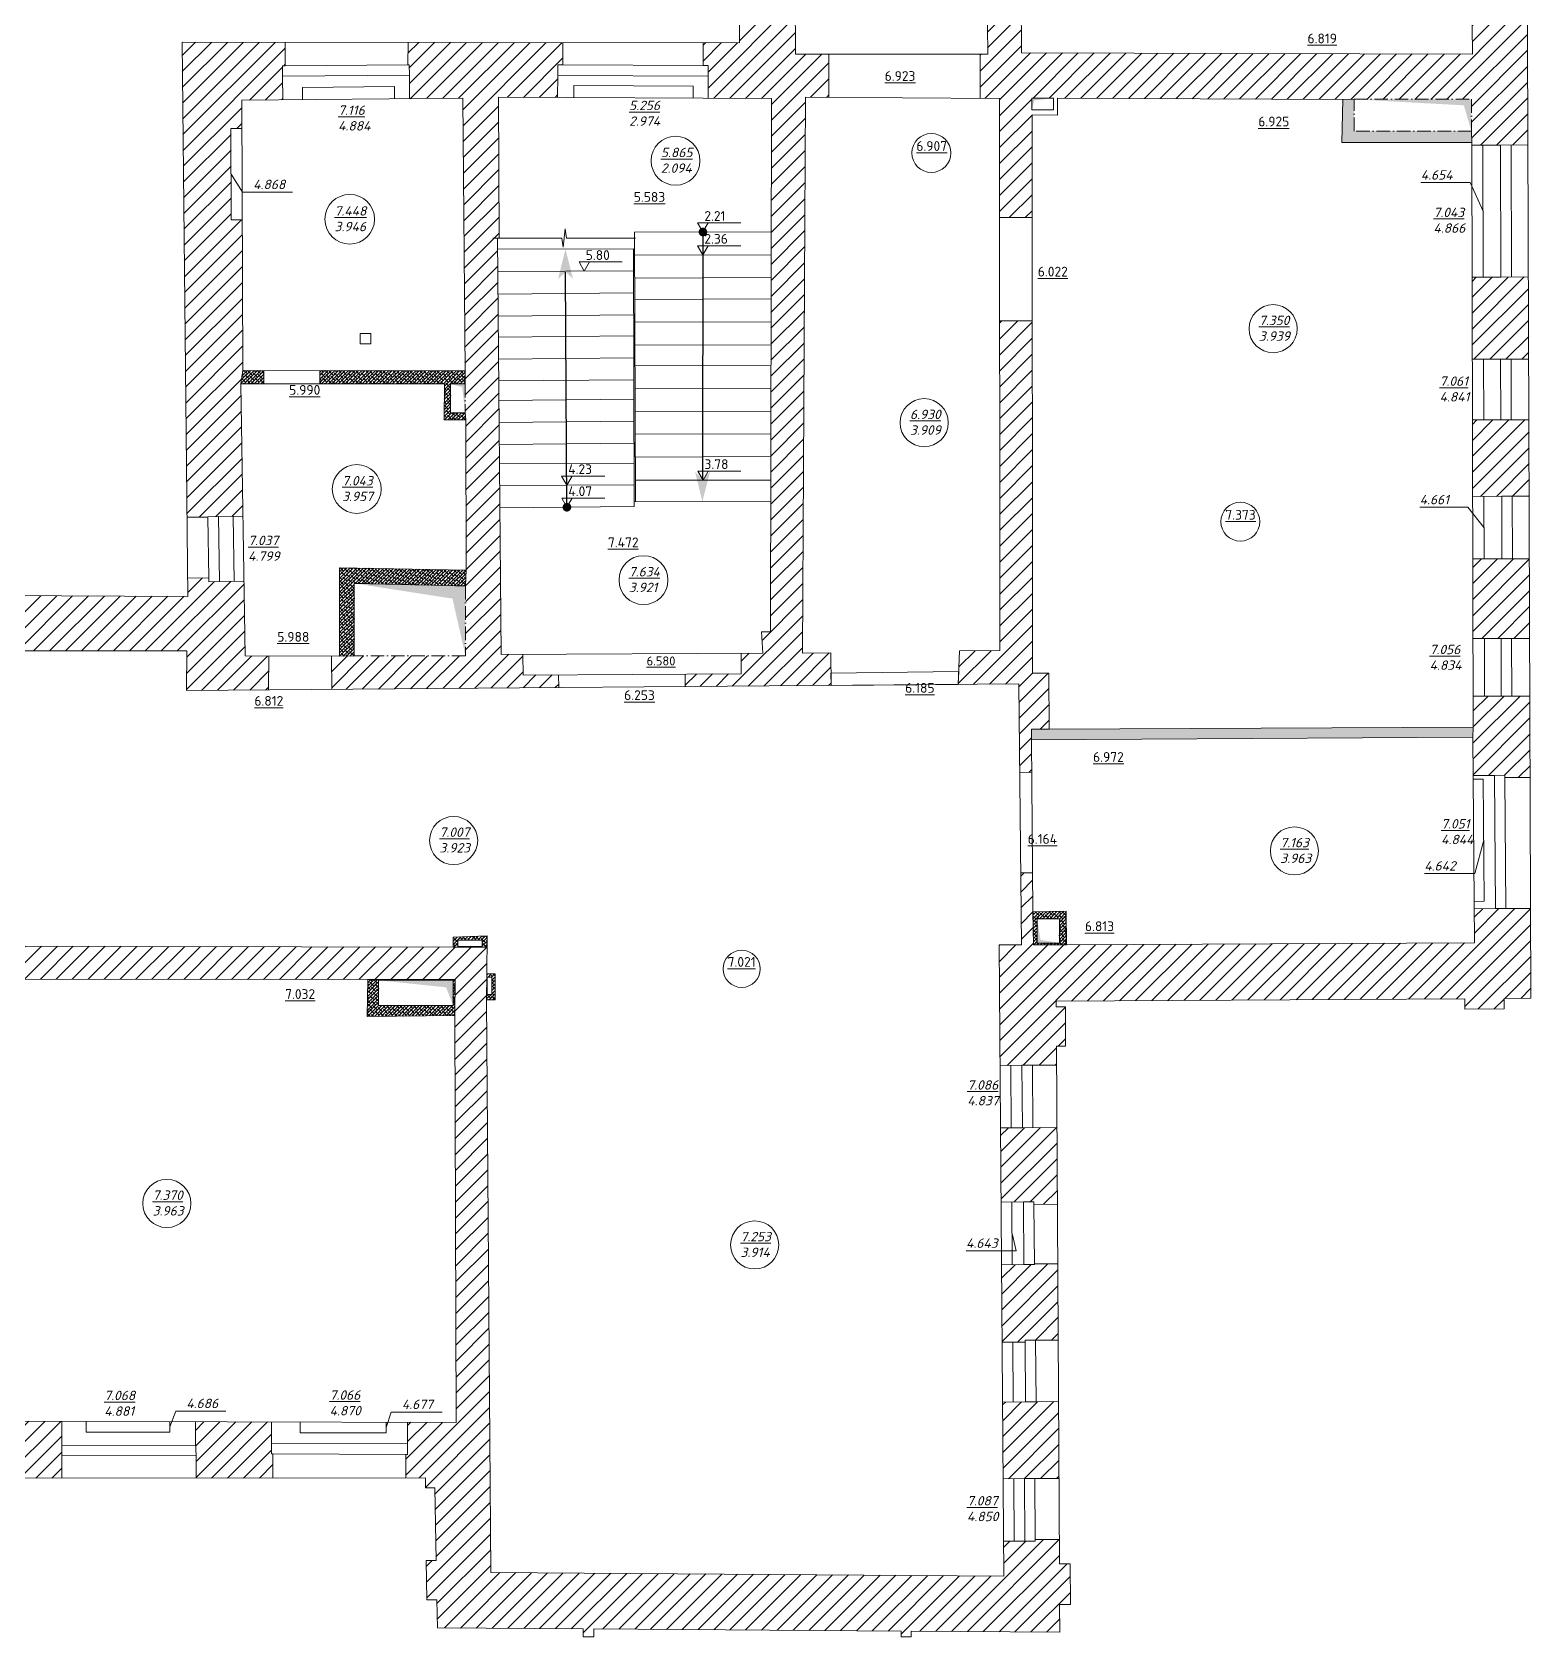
# Model space of a CAD drawing. Header units: millimetres. Extents: x 907727 to 970635, y 1625749 to 1672009.
# Drawn here: x 950705 to 970635, y 1627936 to 1649275 of the extents above; entities that cross this region are included whole.
import ezdxf

# ---------------------------------------------------------------- set-up
doc = ezdxf.new("R2010")
doc.units = ezdxf.units.MM
doc.linetypes.add('ACAD_ISO10W100', pattern=[18, 12, -3, 0, -3])
doc.layers.add('Дренаж', color=160, linetype='Continuous', lineweight=20)
for name, color, linetype in [('Контур', 7, 'Continuous'), ('Отметки', 7, 'Continuous'), ('Рама', 121, 'Continuous'), ('Штриховка', 252, 'Continuous')]:
    doc.layers.add(name, color=color, linetype=linetype)
doc.styles.add('CIFRY', font='ROMANT.shx', dxfattribs={"oblique": 15, "height": 125})
doc.styles.add('ISOCPEUR', font='isocpeur.ttf', dxfattribs={"width": 0.95})
doc.dimstyles.new('GENPLAN_isoc', dxfattribs={"dimscale": 0.1, "dimtxt": 1.3, "dimasz": 0.3, "dimexe": 0.4, "dimexo": 0, "dimgap": 0.4, "dimtad": 1, "dimdec": 0, "dimlfac": 1000, "dimzin": 0, "dimtxsty": 'ISOCPEUR', "dimblk1": 'OBLIQUE', "dimblk2": 'OBLIQUE', "dimsah": 1, "dimcen": -1, "dimaunit": 1, "dimadec": 3, "dimazin": 0, "dimtfac": 0.75, "dimtdec": 0, "dimtix": 1, "dimtmove": 1, "dimatfit": 3, "dimldrblk": 'NONE', "dimfxl": 1, "dimtvp": 0.6, "dimarcsym": 0})
pattern_1 = [(45, (-1078.652, -1034.774), (-22.4506403, 22.4506403), []), (135, (-1078.652, -1034.774), (-67.3519209, 22.4506403), [79.375, -47.625])]

# ---------------------------------------------------------------- blocks, each defined once
blk = doc.blocks.new('S1')
at = {"color": 0, "const_width": 0.75}
blk.add_lwpolyline([(-0.375, 0, 1), (0.375, 0, 1)], format="xyb", close=True, dxfattribs=at)
blk = doc.blocks.new('*U1529')
at = {"layer": 'Штриховка'}
blk.add_lwpolyline([(0, 0), (-2.737, -1.811)], dxfattribs=at)
blk.add_solid([(-2.991, -1.979), (-2.606, -1.844), (-2.715, -1.679), (-2.737, -1.811)], dxfattribs=at)
at = {"layer": 'Штриховка', "xscale": 0.07662220042706862, "yscale": 0.07662220042706862, "zscale": 0.07662220042706862, "rotation": 2.046582592520523}
blk.add_blockref('S1', (0, 0), dxfattribs=at)
blk = doc.blocks.new('*U1530')
at = {"layer": 'Штриховка'}
blk.add_lwpolyline([(0, 0), (2.595, 1.746)], dxfattribs=at)
blk.add_solid([(2.848, 1.916), (2.465, 1.778), (2.575, 1.614), (2.595, 1.746)], dxfattribs=at)
at = {"layer": 'Штриховка', "xscale": 0.0766222004270686, "yscale": 0.0766222004270686, "zscale": 0.0766222004270686, "rotation": 182.4819674678199}
blk.add_blockref('S1', (0, 0), dxfattribs=at)
blk = doc.blocks.new('_Oblique')
at = {"color": 0, "linetype": 'ByBlock', "lineweight": -2}
blk.add_line((-0.5, -0.5), (0.5, 0.5), dxfattribs=at)
blk = doc.blocks.new('2этаж')
at = {"lineweight": 5, "ltscale": 0.03, "true_color": 0xed1f24, "transparency": 33554610}
h = blk.add_hatch(dxfattribs=at)
h.set_pattern_fill('ANSI38', color=240, scale=10)
h.set_pattern_definition(pattern_1)
h.paths.add_polyline_path([(968790, 1638996), (963151, 1638972), (962914, 1638970), (962914, 1638830), (968785, 1638863)])
h.paths.add_polyline_path([(968764, 1646923), (967205, 1646923), (967205, 1647346), (967057, 1647345), (967043, 1646774), (968768, 1646772)])
h = blk.add_hatch(dxfattribs=at)
h.set_pattern_fill('ANSI38', color=240, scale=10)
h.set_pattern_definition(pattern_1)
h.paths.add_polyline_path([(952709, 1643742), (952427, 1643742), (952403, 1643564), (952709, 1643564)])
h.paths.add_polyline_path([(953451, 1643562), (953451, 1643740), (955383, 1643736), (955385, 1643561), (955191, 1643561), (955191, 1643179), (955385, 1643179), (955392, 1643085), (955107, 1643086), (955108, 1643564)])
h = blk.add_hatch(dxfattribs=at)
h.set_pattern_fill('ANSI38', color=240, scale=10)
edge = h.paths.add_edge_path()
edge.add_line((953908, 1639944), (953716, 1639940))
edge.add_line((953716, 1639940), (953714, 1641118))
edge.add_line((953714, 1641118), (955396, 1641084))
edge.add_line((955396, 1641084), (955389, 1640875))
edge.add_line((955389, 1640875), (953908, 1640910))
edge.add_line((953908, 1640910), (953908, 1639944))
edge.add_line((953908, 1639944), (953716, 1639940))
h = blk.add_hatch(dxfattribs=at)
h.set_pattern_fill('ANSI38', color=240, scale=10)
h.paths.add_polyline_path([(960248, 1639716), (960250, 1639552), (961940, 1639565), (961947, 1639739)], flags=17)
edge = h.paths.add_edge_path()
edge.add_line((960250, 1639552), (960248, 1639716))
edge.add_line((960248, 1639716), (961947, 1639739))
edge.add_line((961947, 1639739), (961940, 1639565))
edge.add_line((961940, 1639565), (960250, 1639552))
edge.add_line((960250, 1639552), (961940, 1639565))
h.paths.add_polyline_path([(961204, 1639422), (961646, 1639422), (961646, 1639617), (961204, 1639617)], flags=9)
h = blk.add_hatch(dxfattribs=at)
h.set_pattern_fill('ANSI38', color=240, scale=10)
h.paths.add_polyline_path([(962942, 1636104), (963378, 1636104), (963378, 1636551), (962934, 1636540)])
h.paths.add_polyline_path([(963286, 1636127), (963286, 1636451), (962991, 1636451), (962991, 1636127)], flags=16)
h = blk.add_hatch(dxfattribs=at)
h.set_pattern_fill('ANSI38', color=240, scale=10)
h.paths.add_polyline_path([(955224, 1636072), (955675, 1636073), (955677, 1636221), (955224, 1636205)])
h.paths.add_polyline_path([(955289, 1636165), (955611, 1636165), (955611, 1636082), (955289, 1636082)], flags=16)
h = blk.add_hatch(dxfattribs=at)
h.set_pattern_fill('ANSI38', color=240, scale=10)
h.paths.add_polyline_path([(955782, 1635717), (955671, 1635716), (955669, 1635373), (955782, 1635374)])
h.paths.add_polyline_path([(955738, 1635675), (955738, 1635443), (955676, 1635443), (955676, 1635675)], flags=16)
h = blk.add_hatch(dxfattribs=at)
h.set_pattern_fill('ANSI38', color=240, scale=10)
h.paths.add_polyline_path([(954083, 1635149), (955248, 1635165), (955251, 1635641), (954090, 1635641)])
h.paths.add_polyline_path([(955225, 1635295), (955225, 1635632), (954234, 1635632), (954234, 1635295)], flags=16)
at = {"layer": 'Штриховка', "lineweight": 5, "ltscale": 0.03}
h = blk.add_hatch(dxfattribs=at)
h.set_pattern_fill('_USER', color=256, scale=150, angle=45, pattern_type=0)
h.set_pattern_definition([(45, (-1078.65, -1034.77), (-106.066017, 106.066017), [])])
h.paths.add_polyline_path([(939000, 1636113), (937333, 1636117), (932016, 1636128), (932016, 1635685), (932711, 1635683), (933075, 1635681), (938179, 1635670), (938322, 1635668), (938999, 1635668)])
h.paths.add_polyline_path([(938909, 1629794), (938319, 1629795), (938182, 1629787), (937526, 1629789), (937524, 1629024), (937930, 1629023), (937930, 1628898), (938463, 1628897), (938463, 1629021), (938907, 1629020)])
h.paths.add_polyline_path([(962746, 1655934), (962736, 1656078), (962727, 1657400), (962258, 1657396), (962279, 1654317), (962310, 1650683), (962768, 1650687)])
h.paths.add_polyline_path([(969476, 1656429), (969473, 1657383), (969095, 1657382), (969095, 1657382), (968721, 1657380), (968725, 1656039), (968725, 1655907), (968732, 1654867), (969102, 1654869), (969482, 1654871)])
h.paths.add_polyline_path([(962925, 1644401), (962492, 1644401), (962494, 1640015), (961958, 1640014), (961940, 1639565), (962746, 1639572), (962759, 1638395), (962918, 1638397), (962914, 1638830), (962914, 1638970), (963151, 1638972), (963144, 1639714), (962928, 1639714)])
h.paths.add_polyline_path([(969542, 1639412), (969161, 1639411), (968789, 1639410), (968790, 1638996), (968785, 1638863), (968789, 1638355), (969071, 1638357), (969211, 1638358), (969211, 1638328), (969546, 1638329)])
h.paths.add_polyline_path([(947564, 1636091), (940542, 1636109), (940541, 1635667), (941055, 1635667), (941055, 1635547), (941529, 1635549), (941529, 1635663), (946747, 1635653), (946887, 1635651), (947564, 1635650)])
h.paths.add_polyline_path([(947210, 1629457), (947210, 1629773), (946898, 1629774), (946758, 1629774), (946202, 1629776), (946201, 1629458), (946201, 1629318), (946169, 1629318), (946169, 1629009), (946464, 1629009), (946464, 1628873), (946984, 1628873), (946984, 1629009), (947245, 1629009), (947245, 1629317), (947209, 1629317)])
h.paths.add_polyline_path([(930488, 1636132), (923631, 1636147), (923630, 1635706), (928167, 1635695), (928302, 1635700), (929695, 1635700), (929728, 1635700), (929872, 1635690), (930487, 1635689)])
h.paths.add_polyline_path([(930294, 1629343), (930296, 1629483), (930297, 1629806), (929885, 1629807), (929739, 1629809), (929249, 1629809), (929249, 1629497), (929249, 1629357), (929228, 1629357), (929227, 1629035), (929495, 1629035), (929495, 1628916), (930010, 1628915), (930011, 1629034), (930293, 1629034)])
h.paths.add_polyline_path([(907548, 1639212), (907552, 1639366), (907552, 1639451), (907387, 1639450), (907387, 1639527), (907189, 1639526), (907189, 1639498), (907049, 1639497), (906797, 1639495), (906804, 1638462), (907047, 1638464), (907047, 1638523), (907187, 1638523), (907548, 1638523)])
h.paths.add_polyline_path([(913886, 1644389), (913458, 1644385), (913487, 1639389), (913513, 1639235), (913510, 1638733), (913645, 1638732), (913647, 1639280), (913933, 1639278), (913923, 1639546), (913926, 1639707)])
h.paths.add_polyline_path([(907413, 1656864), (907401, 1657063), (907401, 1657115), (907148, 1657115), (907008, 1657115), (907008, 1657146), (906680, 1657147), (906679, 1655622), (906675, 1654748), (906972, 1654746), (906972, 1654796), (907112, 1654796), (907406, 1654795)])
h.paths.add_polyline_path([(913863, 1661214), (913418, 1661212), (913427, 1657156), (913428, 1656073), (913433, 1650726), (913896, 1650726), (913893, 1655295)])
h.paths.add_polyline_path([(963254, 1633674), (962794, 1633671), (962504, 1633669), (962511, 1632683), (962807, 1632685), (962947, 1632686), (962947, 1632652), (963260, 1632654)], flags=17)
h.paths.add_polyline_path([(963264, 1631863), (962953, 1631861), (962953, 1631852), (962813, 1631851), (962517, 1631849), (962525, 1630819), (962830, 1630821), (962830, 1630845), (962970, 1630846), (963269, 1630847)], flags=17)
h.paths.add_polyline_path([(963274, 1630029), (962976, 1630028), (962836, 1630026), (962530, 1630024), (962538, 1629003), (962820, 1629005), (963279, 1629008)], flags=17)
h.paths.add_polyline_path([(955669, 1635373), (955671, 1635716), (955675, 1636073), (955224, 1636072), (949100, 1636088), (949099, 1635648), (954090, 1635641), (955251, 1635641), (955248, 1635165), (955266, 1629753), (954618, 1629754), (954617, 1629468), (954617, 1629328), (954596, 1629328), (954596, 1629015), (954858, 1629015), (954858, 1628881), (954983, 1628883), (954999, 1627917), (954867, 1627915), (954876, 1627392), (955008, 1627394), (955015, 1627021), (956954, 1627008), (956953, 1626902), (957097, 1626901), (957097, 1627007), (961181, 1626978), (961181, 1626903), (961316, 1626902), (961316, 1626978), (963291, 1626964), (963289, 1627331), (963433, 1627332), (963430, 1627874), (963286, 1627873), (963284, 1628198), (962966, 1628197), (962966, 1628175), (962826, 1628174), (962544, 1628172), (962547, 1627710), (955724, 1627758)])
h.paths.add_polyline_path([(952808, 1629473), (952809, 1629759), (951798, 1629762), (951797, 1629480), (951808, 1629308), (951808, 1629013), (952827, 1629013), (952826, 1629333), (952808, 1629333)], flags=17)
h.paths.add_polyline_path([(950023, 1629766), (949010, 1629769), (949009, 1629452), (949009, 1629312), (948983, 1629312), (948983, 1629011), (950022, 1629011), (950022, 1629452)])
h.paths.add_polyline_path([(944379, 1629780), (943353, 1629783), (943353, 1629462), (943352, 1629322), (943332, 1629007), (943435, 1629006), (944420, 1629007), (944420, 1629322), (944378, 1629322), (944378, 1629462)])
h.paths.add_polyline_path([(941567, 1629787), (940344, 1629790), (940342, 1629016), (941566, 1629012), (941567, 1629326), (941566, 1629326), (941566, 1629466)])
h.paths.add_polyline_path([(936156, 1629792), (934900, 1629795), (934899, 1629487), (934895, 1629347), (934895, 1629030), (935901, 1629029), (936154, 1629028)])
h.paths.add_polyline_path([(933109, 1629491), (933110, 1629799), (932082, 1629802), (932081, 1629479), (932087, 1629339), (932087, 1629032), (933100, 1629031), (933100, 1629351)])
h.paths.add_polyline_path([(927447, 1629357), (927444, 1629497), (927444, 1629808), (926406, 1629808), (926406, 1629496), (926403, 1629356), (926403, 1629038), (927012, 1629037), (927447, 1629037)])
h.paths.add_polyline_path([(924619, 1629807), (923625, 1629807), (923625, 1629524), (923625, 1629384), (923602, 1629384), (923601, 1629041), (924629, 1629040), (924630, 1629355), (924619, 1629355), (924619, 1629495)])
h.paths.add_polyline_path([(921615, 1629044), (921831, 1629043), (921831, 1629384), (921820, 1629384), (921820, 1629524), (921820, 1629806), (921335, 1629806), (921302, 1635712), (922104, 1635710), (922105, 1636150), (921302, 1636152), (921302, 1636268), (920872, 1636266), (920884, 1634582), (920888, 1634240), (920875, 1627864), (920336, 1627863), (920336, 1627716), (918545, 1627714), (918545, 1627861), (914019, 1627856), (914013, 1628264), (913879, 1628262), (913690, 1628284), (913550, 1628281), (913549, 1628330), (913244, 1628327), (913247, 1628019), (913128, 1628017), (913133, 1627507), (913252, 1627508), (913255, 1627132), (915275, 1627133), (915276, 1627019), (915409, 1627019), (915409, 1627133), (919471, 1627134), (919471, 1627015), (919606, 1627015), (919606, 1627134), (921601, 1627134), (921604, 1627502), (921728, 1627501), (921732, 1628011), (921608, 1628012)])
h.paths.add_polyline_path([(913985, 1630101), (913817, 1630099), (913816, 1630167), (913675, 1630165), (913535, 1630163), (913535, 1630182), (913226, 1630179), (913236, 1629133), (913537, 1629136), (913536, 1629179), (913676, 1629181), (913865, 1629184), (913865, 1629207), (913999, 1629209)], flags=17)
h.paths.add_polyline_path([(913957, 1632014), (913649, 1632009), (913509, 1632005), (913209, 1632002), (913218, 1630988), (913523, 1630991), (913522, 1631022), (913662, 1631024), (913804, 1631026), (913803, 1631035), (913971, 1631037)], flags=17)
h.paths.add_polyline_path([(913930, 1633799), (913790, 1633797), (913630, 1633829), (913490, 1633827), (913490, 1633832), (913191, 1633829), (913201, 1632806), (913497, 1632809), (913496, 1632833), (913636, 1632836), (913770, 1632838), (913769, 1632899), (913943, 1632902)], flags=17)
h.paths.add_polyline_path([(913920, 1635955), (913925, 1636385), (913636, 1636381), (913640, 1637365), (913504, 1637365), (913499, 1636088), (907546, 1636163), (907546, 1636712), (907186, 1636712), (907046, 1636712), (907046, 1636739), (906814, 1636738), (906822, 1635415), (907208, 1635412), (907207, 1635294), (907707, 1635290), (907708, 1635407), (913044, 1635359), (913049, 1634887), (913181, 1634888), (913184, 1634635), (913478, 1634638), (913478, 1634653), (913618, 1634655), (913777, 1634658), (913776, 1634726), (913916, 1634728), (913909, 1635194)])
h.paths.add_polyline_path([(907542, 1641286), (907380, 1641285), (907380, 1641344), (907162, 1641343), (907162, 1641339), (907022, 1641338), (906786, 1641337), (906792, 1640326), (907045, 1640328), (907185, 1640337), (907382, 1640338), (907382, 1640479), (907547, 1640480)])
h.paths.add_polyline_path([(907533, 1643106), (907372, 1643106), (907372, 1643191), (907162, 1643190), (907022, 1643196), (906777, 1643195), (906778, 1642648), (906781, 1642152), (907018, 1642153), (907018, 1642175), (907158, 1642176), (907375, 1642177), (907375, 1642289), (907537, 1642290)])
h.paths.add_polyline_path([(907523, 1645043), (907135, 1645041), (906995, 1645040), (906995, 1645095), (906774, 1645094), (906776, 1644013), (907018, 1644014), (907158, 1644014), (907368, 1644015), (907367, 1644140), (907527, 1644141)])
h.paths.add_polyline_path([(907419, 1661187), (907140, 1661187), (907000, 1661187), (907000, 1661215), (906684, 1661215), (906682, 1658788), (907008, 1658787), (907008, 1658876), (907148, 1658876), (907417, 1658876), (907419, 1659103)])
h.paths.add_polyline_path([(907398, 1652687), (907399, 1653061), (907106, 1653062), (906966, 1653063), (906966, 1653096), (906669, 1653097), (906660, 1650795), (906969, 1650794), (906969, 1650834), (907109, 1650834), (907250, 1650833), (907250, 1650844), (907392, 1650844)])
h.paths.add_polyline_path([(914136, 1647991), (913898, 1647993), (913897, 1649397), (913434, 1649397), (913435, 1647998), (910417, 1648009), (910032, 1648008), (907382, 1648006), (907386, 1649069), (907245, 1649069), (907103, 1649106), (906963, 1649106), (906964, 1649154), (906653, 1649155), (906648, 1647974), (906770, 1647973), (906772, 1646816), (906986, 1646817), (906985, 1646858), (907125, 1646859), (907513, 1646861), (907510, 1647405), (913343, 1647396), (913343, 1647394), (913439, 1647394), (913439, 1647110), (913304, 1647110), (913304, 1647054), (913442, 1647054), (913450, 1645741), (913875, 1645743), (913861, 1647403), (914132, 1647402)])
h.paths.add_polyline_path([(917863, 1648112), (917285, 1648113), (917279, 1649108), (916983, 1649106), (916983, 1649083), (916843, 1649083), (916557, 1649082), (916560, 1647976), (916172, 1647978), (916170, 1647395), (916454, 1647394), (916482, 1642520), (916486, 1641793), (916499, 1639726), (916500, 1639563), (917936, 1639573), (917935, 1639725), (917413, 1639721), (917411, 1639999), (916933, 1639996), (916930, 1640512), (916926, 1641076), (916885, 1647386), (917837, 1647386), (917837, 1647668), (917837, 1647808), (917862, 1647808)])
h.paths.add_polyline_path([(917255, 1653126), (916954, 1653124), (916954, 1653100), (916814, 1653099), (916544, 1653098), (916547, 1652478), (916552, 1650858), (916838, 1650859), (916978, 1650859), (916978, 1650808), (917269, 1650809)])
h.paths.add_polyline_path([(917237, 1657130), (916934, 1657129), (916934, 1657105), (916794, 1657104), (916522, 1657103), (916534, 1654847), (916805, 1654848), (916945, 1654849), (916945, 1654802), (917245, 1654804), (917239, 1655802)])
h.paths.add_polyline_path([(921524, 1647815), (921567, 1647814), (921567, 1648107), (919533, 1648109), (919532, 1647808), (919580, 1647808), (919580, 1647668), (919580, 1647385), (920507, 1647385), (920521, 1640019), (920098, 1640016), (920100, 1639739), (919639, 1639736), (919640, 1639584), (920859, 1639593), (920859, 1639456), (921268, 1639456), (921269, 1639585), (921451, 1639585), (921452, 1640022), (920956, 1640022), (920957, 1641132), (922552, 1641132), (922559, 1640020), (922247, 1640021), (922246, 1639585), (922829, 1639586), (922829, 1640053), (922565, 1640053), (922556, 1641136), (920956, 1641137), (920954, 1642800), (920953, 1642977), (920954, 1644346), (920953, 1644717), (920941, 1647364), (921523, 1647363), (921524, 1647675)])
h.paths.add_polyline_path([(924626, 1648102), (923290, 1648104), (923289, 1647811), (923331, 1647811), (923330, 1647671), (923330, 1647360), (923893, 1647359), (923887, 1644733), (923892, 1644531), (923893, 1641956), (924054, 1641956), (924054, 1641850), (924243, 1641850), (924383, 1641850), (924383, 1641797), (924659, 1641799)])
h.paths.add_polyline_path([(927419, 1640493), (927456, 1640493), (927456, 1640788), (924664, 1640788), (924663, 1641040), (924383, 1641039), (924383, 1640991), (924243, 1640991), (924054, 1640991), (924054, 1640940), (923893, 1640940), (923893, 1640058), (923675, 1640057), (923675, 1639586), (924365, 1639586), (924365, 1640046), (927419, 1640046), (927419, 1640353)])
h.paths.add_polyline_path([(930293, 1640788), (929210, 1640788), (929210, 1640493), (929225, 1640353), (929225, 1640046), (930216, 1640046), (930216, 1640348), (930216, 1640488), (930293, 1640488)])
h.paths.add_polyline_path([(933045, 1640471), (933070, 1640470), (933070, 1640788), (931974, 1640788), (931974, 1640488), (932035, 1640488), (932035, 1640348), (932035, 1640046), (932567, 1640046), (933044, 1640044), (933045, 1640331)])
h.paths.add_polyline_path([(935864, 1640479), (935864, 1640788), (934807, 1640788), (934807, 1640464), (934851, 1640464), (934851, 1640324), (934850, 1640038), (935856, 1640035), (935857, 1640339)])
h.paths.add_polyline_path([(938704, 1640785), (937992, 1640788), (937617, 1640788), (937617, 1640473), (937659, 1640473), (937659, 1640333), (937658, 1640028), (938672, 1640025), (938673, 1640345), (938673, 1640485), (938703, 1640485)])
h.paths.add_polyline_path([(941487, 1640473), (941513, 1640473), (941514, 1640775), (940433, 1640779), (940432, 1640479), (940478, 1640479), (940478, 1640339), (940477, 1640019), (940930, 1640017), (941487, 1640017), (941487, 1640333)])
h.paths.add_polyline_path([(944298, 1640765), (943277, 1640768), (943276, 1640473), (943282, 1640473), (943282, 1640333), (943282, 1640016), (944285, 1640015), (944285, 1640328), (944285, 1640468), (944297, 1640468)])
h.paths.add_polyline_path([(947104, 1640471), (947125, 1640471), (947126, 1640754), (946057, 1640758), (946056, 1640467), (946085, 1640467), (946085, 1640327), (946085, 1640015), (947104, 1640014), (947104, 1640331)])
h.paths.add_polyline_path([(952444, 1640939), (952118, 1640934), (951978, 1640932), (951977, 1640984), (951693, 1640981), (951696, 1640737), (948874, 1640748), (948873, 1640470), (948894, 1640470), (948894, 1640330), (948894, 1640013), (951684, 1640012), (951679, 1639485), (952770, 1639493), (952772, 1639944), (952459, 1639945)])
h.paths.add_polyline_path([(952403, 1643564), (952427, 1643742), (952420, 1645745), (952275, 1645744), (952271, 1646958), (952415, 1646958), (952413, 1647335), (952959, 1647339), (952956, 1647652), (952955, 1647792), (952992, 1647792), (952992, 1648103), (951620, 1648104), (951685, 1641788), (951964, 1641791), (951964, 1641796), (952104, 1641798), (952430, 1641803)])
h.paths.add_polyline_path([(960222, 1647947), (959775, 1647947), (959772, 1649203), (959476, 1649202), (959476, 1649152), (959336, 1649151), (959029, 1649151), (959031, 1648099), (958549, 1648100), (958549, 1647796), (958616, 1647795), (958615, 1647655), (958614, 1647361), (959456, 1647357), (959446, 1641238), (959445, 1640721), (959444, 1640266), (959326, 1640266), (959341, 1639981), (959054, 1639980), (959056, 1639707), (958311, 1639703), (958312, 1639537), (960250, 1639552), (960245, 1639984), (959870, 1639983), (959879, 1641708), (959885, 1643020), (959908, 1647374), (960222, 1647371)])
h.paths.add_polyline_path([(969512, 1648123), (969508, 1649142), (969273, 1649141), (969273, 1649082), (969133, 1649081), (968770, 1649078), (968777, 1647947), (962780, 1647965), (962774, 1649329), (962321, 1649325), (962333, 1647948), (962234, 1647948), (962234, 1647357), (962490, 1647355), (962491, 1645773), (962924, 1645773), (962923, 1647206), (962921, 1647206), (962921, 1647362), (963262, 1647362), (963262, 1647362), (967057, 1647345), (968764, 1647346), (968768, 1646772), (968768, 1646737), (969151, 1646738), (969517, 1646739)])
h.paths.add_polyline_path([(959761, 1653086), (959020, 1653084), (959025, 1650885), (959332, 1650886), (959331, 1650906), (959471, 1650906), (959767, 1650907)])
h.paths.add_polyline_path([(959749, 1657107), (959446, 1657106), (959011, 1657105), (959016, 1654784), (959757, 1654786), (959754, 1655954)])
h.paths.add_polyline_path([(959733, 1661109), (959429, 1661108), (959289, 1661107), (959289, 1661151), (959004, 1661151), (959006, 1659479), (959007, 1658823), (959439, 1658824), (959742, 1658825)])
h.paths.add_polyline_path([(959724, 1670240), (960497, 1670238), (960498, 1670506), (960502, 1670646), (960503, 1670967), (958995, 1670974), (959003, 1662822), (959282, 1662822), (959422, 1662832), (959726, 1662833), (959721, 1663895), (960385, 1663891), (960388, 1664337), (959735, 1664345)])
h.paths.add_polyline_path([(963547, 1670954), (961946, 1670961), (961944, 1670642), (961980, 1670642), (961980, 1670502), (961979, 1670234), (963527, 1670231), (963528, 1670497), (963528, 1670637), (963546, 1670637)])
h.paths.add_polyline_path([(966537, 1670940), (964945, 1670947), (964944, 1670633), (965010, 1670633), (965010, 1670493), (965009, 1670227), (966535, 1670224), (966535, 1670477)])
h.paths.add_polyline_path([(969410, 1670927), (968021, 1670933), (968019, 1670614), (968019, 1670474), (968017, 1670220), (968653, 1670219), (968696, 1664667), (968237, 1664689), (968261, 1664242), (961770, 1664320), (961767, 1663881), (962214, 1663878), (962226, 1662214), (962382, 1662215), (962386, 1661613), (962230, 1661612), (962249, 1658769), (962718, 1658772), (962682, 1663873), (967029, 1663823), (968115, 1663806), (968699, 1663803), (968700, 1663398), (969074, 1663400), (969214, 1663394), (969455, 1663394), (969453, 1663965)])
h.paths.add_polyline_path([(969467, 1659095), (969089, 1659094), (969089, 1659091), (968715, 1659090), (968706, 1661685), (969080, 1661686), (969220, 1661688), (969460, 1661689)])
h.paths.add_polyline_path([(969490, 1653177), (969113, 1653175), (968743, 1653173), (968758, 1650785), (969122, 1650787), (969262, 1650788), (969262, 1650759), (969501, 1650760)])
h.paths.add_polyline_path([(969523, 1644984), (969156, 1644983), (968773, 1644982), (968776, 1643889), (969152, 1643890), (969527, 1643891)])
h.paths.add_polyline_path([(969530, 1643084), (969154, 1643083), (968779, 1643082), (968782, 1642066), (969168, 1642067), (969533, 1642068)])
h.paths.add_polyline_path([(969536, 1641236), (969170, 1641235), (968784, 1641234), (968787, 1640175), (969159, 1640176), (969540, 1640177)])
h.paths.add_polyline_path([(969552, 1636587), (969224, 1636586), (969084, 1636585), (968802, 1636583), (968805, 1636129), (963379, 1636104), (962942, 1636104), (962934, 1636540), (962929, 1637060), (962773, 1637059), (962784, 1636104), (962486, 1636102), (962498, 1634500), (962788, 1634502), (963249, 1634505), (963248, 1634755), (963369, 1634756), (963366, 1635279), (963245, 1635279), (963245, 1635355), (968675, 1635387), (968676, 1635249), (969201, 1635252), (969200, 1635390), (969556, 1635392)])
h.paths.add_polyline_path([(908252, 1670921), (906707, 1670930), (906686, 1663368), (906686, 1662830), (907000, 1662830), (907000, 1662925), (907140, 1662925), (907418, 1662925), (907418, 1663818), (913144, 1663791), (913144, 1663614), (913412, 1663629), (913415, 1662579), (913856, 1662581), (913850, 1663761), (914113, 1663761), (914114, 1664237), (908298, 1664253), (907434, 1664251), (907433, 1664899), (907451, 1670230), (908244, 1670221), (908247, 1670498), (908250, 1670638)])
h.paths.add_polyline_path([(911238, 1670591), (911274, 1670591), (911276, 1670902), (909680, 1670912), (909678, 1670621), (909736, 1670620), (909734, 1670480), (909731, 1670203), (910192, 1670197), (910336, 1670196), (911235, 1670189), (911237, 1670451)], flags=17)
h.paths.add_polyline_path([(914275, 1670876), (912895, 1670892), (912675, 1670893), (912673, 1670579), (912749, 1670579), (912748, 1670439), (912746, 1670176), (914257, 1670163), (914259, 1670431), (914272, 1670571)])
h.paths.add_polyline_path([(917180, 1670844), (915689, 1670861), (915686, 1670559), (915734, 1670559), (915733, 1670419), (915731, 1670151), (916471, 1670145), (916478, 1666994), (916476, 1666864), (916483, 1664431), (916104, 1664430), (916104, 1664232), (915541, 1664233), (915542, 1663765), (916493, 1663768), (916495, 1662890), (916778, 1662891), (916918, 1662891), (916918, 1662849), (917218, 1662852), (917187, 1666884)])
h.paths.add_polyline_path([(917233, 1660954), (917231, 1661152), (916924, 1661150), (916924, 1661152), (916784, 1661152), (916501, 1661151), (916502, 1660754), (916512, 1658837), (916785, 1658838), (916925, 1658839), (916925, 1658807), (917235, 1658808)])
h.paths.add_polyline_path([(956152, 1639964), (955862, 1639962), (955813, 1645502), (955838, 1645502), (955829, 1647374), (956614, 1647370), (956616, 1647805), (956685, 1647804), (956685, 1648101), (954625, 1648102), (954624, 1647806), (954642, 1647806), (954646, 1647354), (955354, 1647360), (955383, 1643736), (955392, 1643085), (955396, 1641084), (955389, 1639944), (953716, 1639940), (953608, 1639940), (953611, 1639500), (956629, 1639524), (956628, 1639693), (956154, 1639691)])
at = {"lineweight": 5, "ltscale": 0.03}
for points in [[(967057, 1647345), (967205, 1647346)], [(968764, 1646923), (968768, 1646772)], [(952403, 1643564), (952427, 1643742), (955383, 1643736), (955385, 1643561), (955191, 1643561), (955191, 1643179), (955385, 1643179), (955392, 1643085), (955107, 1643086), (955108, 1643564), (952403, 1643564)], [(953908, 1639944), (953716, 1639940), (953714, 1641118), (955396, 1641084), (955389, 1640875), (953908, 1640910), (953908, 1639944), (953716, 1639940)], [(960250, 1639552), (960248, 1639716), (961947, 1639739), (961940, 1639565), (960250, 1639552), (961940, 1639565)], [(962914, 1638830), (962914, 1638970), (963151, 1638972), (968790, 1638996), (968785, 1638863), (962914, 1638830)], [(962934, 1636540), (963378, 1636551), (963378, 1636104), (962942, 1636104), (962934, 1636540)], [(962991, 1636127), (962991, 1636451), (963286, 1636451), (963286, 1636127), (962991, 1636127)], [(955224, 1636072), (955224, 1636205), (955677, 1636221), (955675, 1636073), (955224, 1636072)], [(955289, 1636082), (955289, 1636165), (955611, 1636165), (955611, 1636082), (955289, 1636082)], [(955669, 1635373), (955671, 1635716), (955782, 1635717), (955782, 1635374), (955669, 1635373)], [(955676, 1635443), (955676, 1635675), (955738, 1635675), (955738, 1635443), (955676, 1635443)], [(954090, 1635641), (954083, 1635149), (955248, 1635165), (955251, 1635641), (954090, 1635641)], [(954234, 1635295), (954234, 1635632), (955225, 1635632), (955225, 1635295), (954234, 1635295)]]:
    blk.add_lwpolyline(points, dxfattribs=at)
at = {"layer": 'Дренаж', "lineweight": 5, "ltscale": 0.03}
blk.add_lwpolyline([(953990, 1644232), (954131, 1644232), (954131, 1644095), (953990, 1644095)], close=True, dxfattribs=at)
at = {"layer": 'Контур', "lineweight": 5, "ltscale": 15}
for p, q in [((959031, 1648099), (959006, 1659479)), ((969476, 1656429), (969512, 1648123)), ((959754, 1655954), (959775, 1647947)), ((962780, 1647965), (962746, 1655934)), ((968725, 1655907), (968777, 1647947)), ((962333, 1647948), (962279, 1654317)), ((951696, 1640737), (951620, 1648104)), ((951620, 1648104), (959031, 1648099)), ((952992, 1648103), (952992, 1647792)), ((954625, 1648102), (954624, 1647806)), ((956685, 1648101), (956685, 1647804)), ((958549, 1648100), (958549, 1647796)), ((969512, 1648123), (969556, 1635392)), ((962333, 1647948), (959775, 1647947)), ((960222, 1647371), (960222, 1647947)), ((962234, 1647357), (962234, 1647948)), ((968777, 1647947), (962780, 1647965)), ((952956, 1647652), (952955, 1647792)), ((952955, 1647792), (952992, 1647792)), ((952959, 1647339), (952956, 1647652)), ((954642, 1647806), (954624, 1647806)), ((954643, 1647666), (954642, 1647806)), ((954646, 1647354), (954643, 1647666)), ((956614, 1647370), (956615, 1647665)), ((956615, 1647665), (956616, 1647805)), ((956616, 1647805), (956685, 1647804)), ((958616, 1647795), (958549, 1647796)), ((958614, 1647361), (958615, 1647655)), ((958615, 1647655), (958616, 1647795)), ((954443, 1647515), (953222, 1647504)), ((953223, 1647342), (953222, 1647504)), ((954444, 1647352), (954443, 1647515)), ((956828, 1647369), (956829, 1647528)), ((958416, 1647521), (956829, 1647528)), ((958415, 1647362), (958416, 1647521)), ((952413, 1647335), (955354, 1647360)), ((952413, 1647335), (952427, 1643742)), ((955383, 1643736), (955354, 1647360)), ((959456, 1647357), (955829, 1647374)), ((955829, 1647374), (955838, 1645502)), ((959444, 1640266), (959456, 1647357)), ((959870, 1639983), (959908, 1647374)), ((959908, 1647374), (962490, 1647355)), ((962490, 1647355), (962494, 1640015)), ((963261, 1647135), (963262, 1647362)), ((967057, 1647345), (963262, 1647362)), ((967043, 1646774), (967057, 1647345)), ((963261, 1647135), (962923, 1647140)), ((962928, 1639714), (962923, 1647140)), ((952415, 1646958), (952271, 1646958)), ((952275, 1645744), (952271, 1646958)), ((968768, 1646772), (967043, 1646774)), ((968790, 1638996), (968768, 1646772)), ((968768, 1646737), (969151, 1646738)), ((968923, 1644982), (968918, 1646737)), ((969517, 1646739), (969151, 1646738)), ((952420, 1645745), (952275, 1645744)), ((962924, 1645773), (962491, 1645773)), ((955813, 1645502), (955862, 1639962)), ((968773, 1644982), (969156, 1644983)), ((969523, 1644984), (969156, 1644983)), ((962925, 1644401), (962492, 1644401)), ((968776, 1643889), (969152, 1643890)), ((968929, 1643082), (968926, 1643889)), ((969527, 1643891), (969152, 1643890)), ((955108, 1643564), (952403, 1643564)), ((952403, 1643564), (952459, 1639945)), ((952427, 1643742), (955383, 1643736)), ((952709, 1643564), (952709, 1643742)), ((953451, 1643564), (953451, 1643740)), ((955107, 1643086), (955108, 1643564)), ((955392, 1643085), (955107, 1643086)), ((955396, 1641084), (955392, 1643085)), ((968779, 1643082), (969154, 1643083)), ((969530, 1643084), (969154, 1643083)), ((968782, 1642066), (969168, 1642067)), ((968934, 1641234), (968931, 1642066)), ((969533, 1642068), (969168, 1642067)), ((951685, 1641788), (951964, 1641791)), ((952104, 1641798), (951964, 1641796)), ((951964, 1641796), (951964, 1641791)), ((952430, 1641803), (952104, 1641798)), ((952302, 1641801), (952315, 1640937)), ((968784, 1641234), (969170, 1641235)), ((969536, 1641236), (969170, 1641235)), ((953716, 1639940), (953714, 1641118)), ((953714, 1641118), (955396, 1641084)), ((937992, 1640788), (951696, 1640737)), ((951693, 1640981), (951977, 1640984)), ((951978, 1640932), (951977, 1640984)), ((952118, 1640934), (951978, 1640932)), ((952444, 1640939), (952118, 1640934)), ((959341, 1639981), (959326, 1640266)), ((959326, 1640266), (959444, 1640266)), ((968787, 1640175), (969159, 1640176)), ((968939, 1639410), (968937, 1640175)), ((969540, 1640177), (969159, 1640176)), ((940930, 1640017), (951684, 1640012)), ((951684, 1640012), (951679, 1639485)), ((952459, 1639945), (953716, 1639940)), ((952770, 1639493), (952772, 1639944)), ((953608, 1639940), (953611, 1639500)), ((955862, 1639962), (959341, 1639981)), ((956152, 1639964), (956154, 1639691)), ((959054, 1639980), (959056, 1639707)), ((960245, 1639984), (959870, 1639983)), ((960250, 1639552), (960245, 1639984)), ((961958, 1640014), (961940, 1639565)), ((962494, 1640015), (961958, 1640014)), ((961947, 1639739), (960248, 1639716)), ((963144, 1639714), (962928, 1639714)), ((963151, 1638972), (963144, 1639714)), ((962746, 1639572), (951679, 1639485)), ((959056, 1639707), (956154, 1639691)), ((956629, 1639524), (956628, 1639693)), ((958312, 1639537), (958311, 1639703)), ((962784, 1636104), (962746, 1639572)), ((968789, 1639410), (969161, 1639411)), ((969542, 1639412), (969161, 1639411)), ((962914, 1638830), (968785, 1638863)), ((963151, 1638972), (968790, 1638996)), ((968785, 1638863), (968805, 1636129)), ((962934, 1636540), (962914, 1638830)), ((962918, 1638397), (962759, 1638395)), ((968789, 1638355), (969071, 1638357)), ((968790, 1638307), (968922, 1638308)), ((968934, 1636682), (968922, 1638308)), ((969071, 1638357), (969211, 1638358)), ((969211, 1638358), (969211, 1638328)), ((969546, 1638329), (969211, 1638328)), ((962929, 1637060), (962773, 1637059)), ((963378, 1636551), (962934, 1636540)), ((963379, 1636104), (963378, 1636551)), ((968801, 1636681), (968934, 1636682)), ((968802, 1636583), (969084, 1636585)), ((969224, 1636586), (969084, 1636585)), ((969552, 1636587), (969224, 1636586)), ((955224, 1636072), (937333, 1636117)), ((955677, 1636221), (955224, 1636205)), ((955224, 1636205), (955224, 1636072)), ((955671, 1635716), (955677, 1636221)), ((962784, 1636104), (962486, 1636102)), ((962547, 1627710), (962486, 1636102)), ((968805, 1636129), (963379, 1636104)), ((955782, 1635717), (955671, 1635716)), ((955782, 1635374), (955782, 1635717)), ((954090, 1635641), (946887, 1635651)), ((954083, 1635149), (954090, 1635641)), ((955782, 1635374), (955669, 1635373)), ((955669, 1635373), (955724, 1627758)), ((968675, 1635387), (963245, 1635355)), ((963245, 1635355), (963245, 1635279)), ((963245, 1635279), (963366, 1635279)), ((963366, 1635279), (963369, 1634756)), ((968675, 1635387), (968676, 1635249)), ((969201, 1635252), (968676, 1635249)), ((969556, 1635392), (969200, 1635390)), ((969200, 1635390), (969201, 1635252)), ((955248, 1635165), (954083, 1635149)), ((955248, 1635165), (955266, 1629753)), ((963248, 1634755), (963369, 1634756)), ((963248, 1634755), (963286, 1627873)), ((962498, 1634500), (962788, 1634502)), ((962646, 1633670), (962640, 1634501)), ((963249, 1634505), (962788, 1634502)), ((962504, 1633669), (962794, 1633671)), ((963254, 1633674), (962794, 1633671)), ((962511, 1632683), (962807, 1632685)), ((962659, 1631850), (962653, 1632684)), ((962807, 1632685), (962947, 1632686)), ((962947, 1632686), (962947, 1632652)), ((963260, 1632654), (962947, 1632652)), ((962517, 1631849), (962813, 1631851)), ((962813, 1631851), (962953, 1631852)), ((963264, 1631863), (962953, 1631861)), ((962953, 1631852), (962953, 1631861)), ((962525, 1630819), (962830, 1630821)), ((962673, 1630025), (962667, 1630820)), ((962970, 1630846), (962830, 1630845)), ((962830, 1630845), (962830, 1630821)), ((963269, 1630847), (962970, 1630846)), ((962530, 1630024), (962836, 1630026)), ((962836, 1630026), (962976, 1630028)), ((963274, 1630029), (962976, 1630028)), ((955266, 1629753), (946898, 1629774)), ((950023, 1629766), (950022, 1629452)), ((950344, 1629765), (950344, 1629624)), ((951459, 1629762), (951459, 1629622)), ((951798, 1629762), (951797, 1629448)), ((952809, 1629759), (952808, 1629473)), ((953191, 1629758), (953191, 1629616)), ((954334, 1629755), (954334, 1629613)), ((954618, 1629754), (954617, 1629468)), ((951459, 1629622), (950344, 1629624)), ((951797, 1629481), (951808, 1629308)), ((952808, 1629473), (952808, 1629333)), ((954334, 1629613), (953191, 1629616)), ((954617, 1629468), (954617, 1629328)), ((950022, 1629011), (950022, 1629452)), ((951808, 1629013), (951808, 1629308)), ((952808, 1629333), (952826, 1629333)), ((952827, 1629013), (952826, 1629333)), ((954596, 1629015), (954596, 1629328)), ((954617, 1629328), (954596, 1629328)), ((954858, 1629015), (946984, 1629009)), ((954858, 1628881), (954858, 1629015)), ((954858, 1628881), (954983, 1628883)), ((954999, 1627917), (954983, 1628883)), ((962538, 1629003), (962820, 1629005)), ((962686, 1628173), (962680, 1629004)), ((963279, 1629008), (962820, 1629005)), ((963284, 1628198), (962966, 1628197)), ((962966, 1628175), (962966, 1628197)), ((962544, 1628172), (962826, 1628174)), ((962826, 1628174), (962966, 1628175)), ((954999, 1627917), (954867, 1627915)), ((954876, 1627392), (954867, 1627915)), ((963286, 1627873), (963430, 1627874)), ((963430, 1627874), (963433, 1627332)), ((955724, 1627758), (962547, 1627710)), ((955008, 1627394), (954876, 1627392)), ((955015, 1627021), (955008, 1627394)), ((963289, 1627331), (963433, 1627332)), ((963289, 1627331), (963291, 1626964)), ((956954, 1627008), (955015, 1627021)), ((956954, 1627008), (956953, 1626902)), ((961181, 1626978), (957097, 1627007)), ((957097, 1627007), (957097, 1626901)), ((961181, 1626978), (961181, 1626903)), ((963291, 1626964), (961316, 1626978)), ((961316, 1626978), (961316, 1626902)), ((957097, 1626901), (956953, 1626902)), ((961316, 1626902), (961181, 1626903))]:
    blk.add_line(p, q, dxfattribs=at)
at = {"layer": 'Контур', "color": 252, "lineweight": 5, "ltscale": 15}
for p, q in [((959453, 1645585), (957638, 1645580)), ((957638, 1645580), (957649, 1641993)), ((955815, 1645352), (957622, 1645357)), ((957622, 1645357), (957632, 1641930)), ((959453, 1645280), (957639, 1645275)), ((955817, 1645058), (957623, 1645064)), ((959454, 1644975), (957640, 1644970)), ((957624, 1644772), (955820, 1644756)), ((959450, 1644692), (957641, 1644686)), ((957626, 1644480), (955822, 1644464)), ((957624, 1644201), (955825, 1644185)), ((959451, 1644387), (957642, 1644381)), ((959452, 1644082), (957643, 1644076)), ((957626, 1643909), (955827, 1643893)), ((959449, 1643808), (957644, 1643802)), ((957629, 1643617), (955830, 1643601)), ((957626, 1643357), (955832, 1643341)), ((959450, 1643503), (957644, 1643497)), ((959451, 1643198), (957645, 1643192)), ((957629, 1643065), (955835, 1643049)), ((957631, 1642772), (955837, 1642757)), ((959447, 1642900), (957646, 1642894)), ((955841, 1642505), (957630, 1642510)), ((959448, 1642595), (957647, 1642589)), ((957648, 1642284), (959448, 1642280)), ((955842, 1642213), (957631, 1642218)), ((957632, 1641930), (955845, 1641914)), ((959447, 1641999), (957632, 1641993))]:
    blk.add_line(p, q, dxfattribs=at)
at = {"layer": 'Контур', "lineweight": 5, "ltscale": 15}
blk.add_lwpolyline([(963207, 1647362), (962921, 1647362), (962921, 1647206), (963207, 1647206)], close=True, dxfattribs=at)
at = {"layer": 'Контур', "linetype": 'ACAD_ISO10W100', "lineweight": 5, "ltscale": 15}
for points in [[(967205, 1647346), (968764, 1647346), (968764, 1646923), (967205, 1646923)], [(955191, 1643561), (955385, 1643561), (955385, 1643179), (955191, 1643179)], [(953908, 1640910), (955389, 1640875), (955389, 1639944), (953908, 1639944)], [(962991, 1636451), (963286, 1636451), (963286, 1636127), (962991, 1636127)], [(955289, 1636165), (955611, 1636165), (955611, 1636082), (955289, 1636082)], [(955676, 1635675), (955738, 1635675), (955738, 1635443), (955676, 1635443)], [(954234, 1635632), (955225, 1635632), (955225, 1635295), (954234, 1635295)]]:
    blk.add_lwpolyline(points, close=True, dxfattribs=at)
at = {"layer": 'Отметки', "color": 0, "lineweight": 5}
for points in [[(959050, 1645703), (958616, 1645703), (958476, 1645703), (958546, 1645582), (958616, 1645703)], [(959050, 1645399), (958616, 1645399), (958476, 1645399), (958546, 1645278), (958616, 1645399)], [(957473, 1645183), (957039, 1645183), (956899, 1645183), (956969, 1645062), (957039, 1645183)], [(957241, 1642336), (956806, 1642336), (956667, 1642336), (956737, 1642215), (956806, 1642336)], [(959052, 1642403), (958618, 1642403), (958478, 1642403), (958548, 1642282), (958618, 1642403)], [(957243, 1642043), (956808, 1642043), (956668, 1642043), (956738, 1641922), (956808, 1642043)]]:
    blk.add_lwpolyline(points, dxfattribs=at)
at = {"layer": 'Отметки', "lineweight": 5, "ltscale": 0.03}
for centre, radius in [((958182, 1646529), 325), ((961584, 1646633, 6907), 259), ((953850, 1645752), 330), ((966128, 1644296), 320), ((961488, 1643046), 320), ((953943, 1642164), 325), ((965692, 1641730, 7373), 259), ((957756, 1640953), 325), ((955231, 1637490), 320), ((966411, 1637352), 320), ((959062, 1635784, 7021), 247), ((951418, 1632664), 320), ((959234, 1632113), 320)]:
    blk.add_circle(centre, radius, dxfattribs=at)
at = {"layer": 'Рама', "color": 1, "lineweight": 5, "ltscale": 0.03}
for p, q in [((954643, 1647666), (952956, 1647652)), ((954624, 1647806), (952992, 1647792)), ((958615, 1647655), (956615, 1647665)), ((958549, 1647796), (956685, 1647804)), ((969156, 1644983), (969151, 1646738)), ((969296, 1644984), (969291, 1646739)), ((969154, 1643083), (969152, 1643890)), ((969294, 1643084), (969292, 1643891)), ((969170, 1641235), (969168, 1642067)), ((969310, 1641235), (969308, 1642068)), ((951977, 1640984), (951964, 1641791)), ((952118, 1640934), (952104, 1641798)), ((969161, 1639411), (969159, 1640176)), ((969301, 1639411), (969299, 1640177)), ((969084, 1636585), (969071, 1638357)), ((969224, 1636586), (969211, 1638328)), ((962794, 1633671), (962788, 1634502)), ((962934, 1633672), (962928, 1634503)), ((962813, 1631851), (962807, 1632685)), ((962953, 1631861), (962947, 1632652)), ((962836, 1630026), (962830, 1630821)), ((962976, 1630028), (962970, 1630846)), ((954617, 1629468), (952808, 1629473)), ((951797, 1629448), (950022, 1629452)), ((951808, 1629308), (950022, 1629312)), ((954596, 1629328), (952826, 1629333)), ((962826, 1628174), (962820, 1629005)), ((962966, 1628197), (962960, 1629006))]:
    blk.add_line(p, q, dxfattribs=at)
at = {"layer": 'Штриховка', "lineweight": 5}
blk.add_lwpolyline([(957650, 1645502), (956731, 1645502), (956716, 1645622), (956686, 1645382), (956671, 1645502), (955751, 1645502)], dxfattribs=at)
for points in [[(963207, 1647362), (962921, 1647362), (962952, 1647330), (962921, 1647206)], [(967205, 1647346), (968764, 1647346), (968664, 1647266), (968764, 1646923)], [(955191, 1643561), (955385, 1643561), (955345, 1643520), (955385, 1643179)], [(953908, 1640910), (955389, 1640875), (955216, 1640707), (955389, 1639944)], [(962991, 1636451), (962991, 1636127), (963035, 1636171), (963286, 1636127)], [(954234, 1635632), (955225, 1635632), (955131, 1635538), (955225, 1635295)]]:
    blk.add_solid(points, dxfattribs=at)
at = {"layer": 'Штриховка', "lineweight": 5, "xscale": 999.9999999999999, "yscale": 999.9999999999999, "zscale": 999.9999999999999, "rotation": 56.39888888890255}
for name, p in [('*U1529', (958546, 1645582)), ('*U1530', (956738, 1641922))]:
    blk.add_blockref(name, p, dxfattribs=at)
at = {"layer": 'Отметки', "color": 95, "lineweight": 5, "ltscale": 0.03, "style": 'ISOCPEUR'}
for s, p in [('%%u6.819', (966585, 1648091, 6819)), ('%%u6.925', (965931, 1646986, 6925)), ('%%u6.812', (952582, 1639282, 6812)), ('%%u6.972', (963734, 1638536, 6972)), ('%%u6.813', (963626, 1636286, 6813)), ('%%u7.032', (952991, 1635384, 7032))]:
    blk.add_text(s, height=130, dxfattribs=at).set_placement(p)
at = {"layer": 'Отметки', "lineweight": 5, "ltscale": 0.03, "style": 'ISOCPEUR'}
for s, height, p in [('%%u6.923', 130, (960963, 1647591, 6923)), ('%%u6.907', 130, (961384, 1646660, 6907)), ('%%u6.022', 130, (962999, 1644990, 6022)), ('%%u5.990', 130, (953045, 1643417, 5990)), ('%%u7.373', 130, (965493, 1641757, 7373)), ('%%u5.988', 130, (952887, 1640134, 5988)), ('%%u6.580', 120, (957798, 1639818, 6580)), ('%%u6.185', 130, (961236, 1639455, 6185)), ('%%u6.253', 130, (957499, 1639358, 6253)), ('%%u6.164', 130, (962865, 1637446, 6164)), ('%%u7.021', 130, (958875, 1635811, 7021))]:
    blk.add_text(s, height=height, dxfattribs=at).set_placement(p)
at = {"layer": 'Отметки', "color": 140, "lineweight": 5, "ltscale": 0.03, "style": 'ISOCPEUR'}
for s, p in [('%%u5.583', (957627, 1645983, 5583)), ('%%u7.472', (957284, 1641390, 7472))]:
    blk.add_text(s, height=130, dxfattribs=at).set_placement(p)
at = {"layer": 'Отметки', "lineweight": 5, "style": 'ISOCPEUR'}
for s, p in [('2.21', (958565, 1645730, 89)), ('2.36', (958565, 1645426, 89)), ('5.80', (956988, 1645210, 89)), ('4.23', (956755, 1642363, 89)), ('3.78', (958567, 1642430, 89)), ('4.07', (956757, 1642070, 89))]:
    blk.add_text(s, height=130, rotation=360, dxfattribs=at).set_placement(p)
at = {"layer": 'Отметки', "lineweight": 0, "ltscale": 0.03, "char_height": 125, "attachment_point": 1, "style": 'CIFRY'}
for s, insert, width in [('\\L7.116\\l\\P4.884', (953695, 1647264), 520), ('\\L5.256\\l\\P2.974', (957564, 1647327), 507), ('\\L5.865\\l\\P{\\C98;2.094}', (957987, 1646702), 507), ('\\L7.448\\l\\P{\\C98;3.946}', (953648, 1645925), 520), ('\\L7.043\\l\\P4.866', (968260, 1645905), 507), ('\\L7.350\\l\\P{\\C98;3.939}', (965939, 1644469), 494), ('\\L7.061\\l\\P4.841', (968341, 1643661), 494), ('\\L6.930\\l\\P{\\C98;3.909}', (961299, 1643219), 494), ('\\L7.043\\l\\P{\\C98;3.957}', (953748, 1642337), 507), ('\\L7.037\\l\\P4.799', (952499, 1641543), 507), ('\\L7.634\\l\\P{\\C98;3.921}', (957561, 1641127), 507), ('\\L7.056\\l\\P4.834', (968209, 1640093), 520), ('\\L7.007\\l\\P{\\C98;3.923}', (955043, 1637664), 494), ('\\L7.051\\l\\P4.844', (968362, 1637775), 533), ('\\L7.163\\l\\P{\\C98;3.963}', (966223, 1637525), 494), ('\\L7.086\\l\\P4.837', (962061, 1634302), 507), ('\\L7.370\\l\\P{\\C98;3.963}', (951229, 1632837), 494), ('\\L7.253\\l\\P{\\C98;3.914}', (959046, 1632286), 494), ('\\L7.068\\l\\P4.881', (950586, 1630174), 494), ('\\L7.066\\l\\P4.870', (953582, 1630179), 507), ('\\L7.087\\l\\P4.850', (962057, 1628773), 507)]:
    blk.add_mtext(s, dxfattribs=dict(at, insert=insert, width=width))
at = {"layer": 'Отметки', "lineweight": 0, "ltscale": 0.03, "char_height": 125, "attachment_point": 7, "style": 'CIFRY', "bg_fill": 3, "box_fill_scale": 1.25, "bg_fill_color": 256, "bg_fill_transparency": 0}
for s, insert in [('4.654', (968091, 1646278)), ('4.868', (952566, 1646152)), ('4.661', (968077, 1641961)), ('4.642', (968138, 1637091)), ('4.643', (962045, 1632074)), ('4.686', (951677, 1629943)), ('4.677', (954543, 1629931))]:
    blk.add_mtext(s, dxfattribs=dict(at, insert=insert))
at = {"layer": 'Отметки', "lineweight": 5, "ltscale": 0.03, "annotation_type": 0, "has_hookline": 1}
for points, hookline_direction, text_width in [([(952273, 1646351), (952426, 1646112), (952526, 1646112)], 0, 525), ([(968921, 1645860), (968749, 1646238), (968649, 1646238)], 1, 518), ([(968933, 1641650), (968717, 1641921), (968617, 1641921)], 1, 500), ([(968928, 1637495), (968808, 1637051), (968708, 1637051)], 1, 529), ([(962656, 1632267), (962710, 1632034), (962610, 1632034)], 1, 525), ([(951459, 1629692), (951537, 1629903), (951637, 1629903)], 0, 525), ([(954334, 1629684), (954403, 1629891), (954503, 1629891)], 0, 536)]:
    blk.add_leader(points, dimstyle='GENPLAN_isoc', override={"dimasz": 1000, "dimgap": 400}, dxfattribs=dict(at, hookline_direction=hookline_direction, text_width=text_width))

msp = doc.modelspace()

# ---------------------------------------------------------------- block references
at = {"lineweight": 5}
msp.add_blockref('2этаж', (1079, 1035), dxfattribs=at)

doc.saveas('drawing.dxf')
